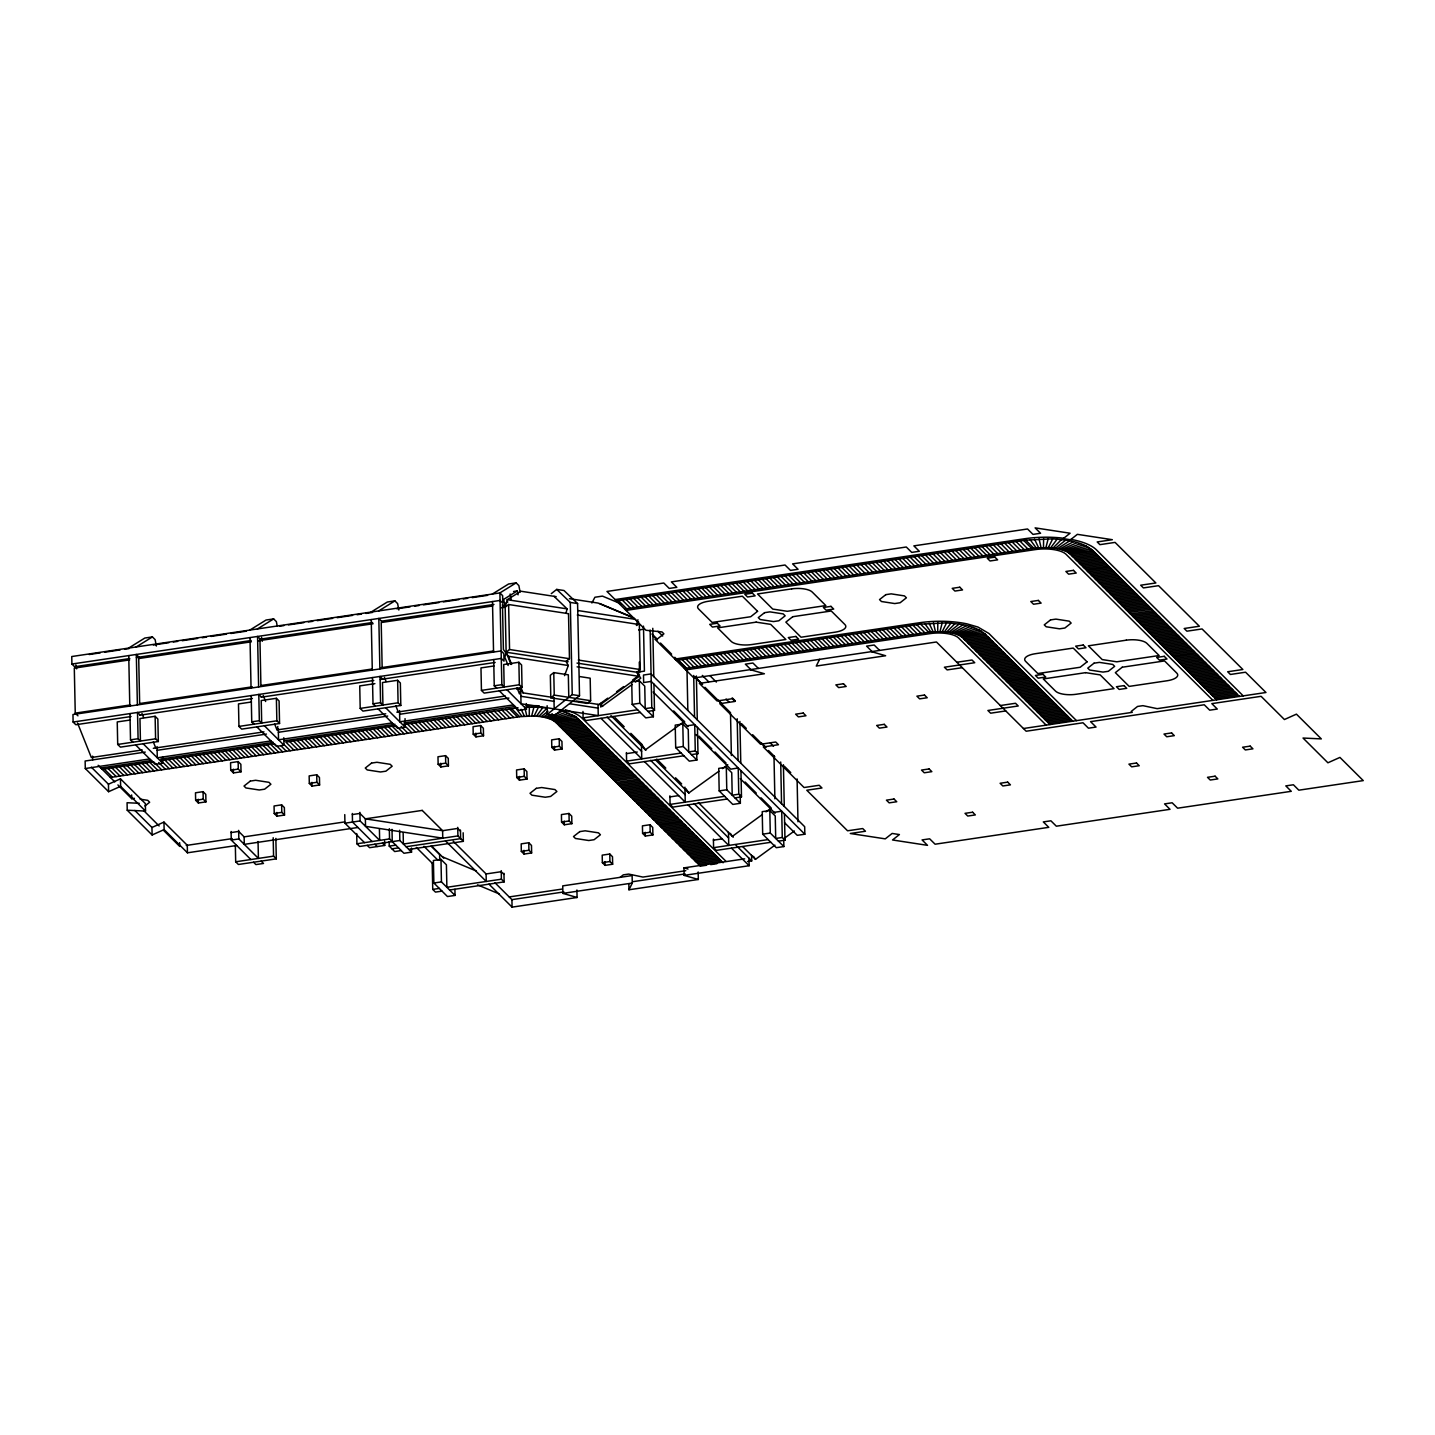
<?xml version="1.0" encoding="UTF-8"?>
<svg xmlns="http://www.w3.org/2000/svg" width="1435" height="1435" viewBox="0 0 1435 1435"><rect width="100%" height="100%" fill="white"/><g stroke="black" fill="none" stroke-linecap="round" stroke-linejoin="round"><path stroke-width="1.5" d="M529.246 715.922L529.354 707.15M937.701 631.543L937.826 622.79M1043.496 547.488L1043.604 538.735M277.816 726.523L276.991 729.949L274.569 723.85M518.089 594.843L517.335 590.915L503.685 599.364L505.174 607.22L506.125 652.225L504.887 657.374L508.133 665.499M531.703 715.904L533.91 707.15M939.997 631.543L942.203 622.772M1045.954 547.488L1048.16 538.735M556.188 596.655L520.887 591.238L507.219 599.704L505.174 607.22L501.389 607.776M566.108 612.637L567.13 608.888L554.036 596.332M636.423 625.373L637.947 619.741M564.511 675.652L568.314 665.499L566.018 661.409L569.462 658.701L568.511 613.696M110.387 777.465L519.596 716.675L534.143 715.975L538.448 707.258L547.201 707.993L538.86 716.37M698.181 871.978L698.325 879.476L628.96 889.772L632.279 883.063L632.117 875.565L562.735 885.879L562.897 893.377L577.085 897.485L576.924 889.987M819.582 659.347L816.282 666.055L885.646 655.741L871.458 651.633M684.441 668.531L928.696 632.243L942.275 631.597L946.58 622.88C959.818 623.956 974.455 625.23 985.092 634.037L1072.716 721.195M624.638 609.032L1033.846 548.242L1048.393 547.542L1052.698 538.842C1066.42 539.955 1081.595 541.282 1092.627 550.394L1239.427 696.441M591.902 603.005L594.897 597.247L602.467 596.117L621.014 603.866M636.817 625.499L638.647 621.965M536.511 716.137L542.861 707.581M944.499 631.759L950.849 623.185M1050.761 547.722L1057.111 539.147M946.687 631.974L955.028 623.597M1053.111 547.955L1061.452 539.578M144.935 805.968L149.653 802.255L147.733 800.335L140.128 799.169M568.439 613.678L508.618 604.512L505.174 607.22L502.465 604.512L503.398 649.517L508.421 656.315L511.649 664.441M551.273 593.677L556.708 589.408L563.991 590.52L577.587 603.561L579.525 695.742L554.592 715.401L547.309 714.271L547.13 705.715M510.986 664.405L506.125 652.225L509.551 649.517L569.372 658.683M568.798 697.338L568.332 674.827L553.767 672.602L550.34 675.311L550.807 697.805L587.202 703.401L590.646 700.693L590.18 678.181L579.776 676.585M550.807 697.805L554.251 695.096L590.646 700.693M534.143 715.975L541.139 716.657L548.009 711.24M547.309 714.271L572.242 694.63L579.525 695.742M577.014 663.096L636.853 672.262L640.279 669.553L639.346 624.548L577.3 615.041M620.153 877.341L623.292 874.866L628.656 874.076L642.934 877.072L685.804 870.704M942.275 631.597L948.822 632.243L959.118 624.117M1048.393 547.542L1055.389 548.242L1065.703 540.116M600.745 707.078L600.655 703.329L607.74 698.163M616.584 691.724L623.651 686.576M632.494 680.118L639.562 674.97M643.49 626.126L644.423 671.132L636.853 672.262L639.149 676.369L600.243 704.711L575.973 700.998M631.938 684.639L601.875 706.558L599.902 703.581M635.472 682.073L640.763 678.199L636.853 672.262M684.28 721.464L645.373 749.823L641.445 743.886L630.844 733.339M655.418 759.815L688.764 792.981L718.935 771.187M722.469 768.604L727.778 764.729M762.433 814.452L732.37 836.354L730.397 833.394M765.967 811.869L771.277 808.013M742.774 846.704L755.474 859.35L774.918 845.161M783.761 838.722L794.38 830.991M543.291 717.052L548.493 713.715M1057.541 548.636L1069.685 540.851M950.831 632.602L962.975 624.817M128.594 648.1L144.827 638.037L152.397 636.925L155.124 639.615L156.343 646.037M136.164 646.97L152.397 636.925M249.833 630.073L266.067 620.028L273.654 618.916L276.363 621.606L277.188 625.893M257.403 628.96L273.654 618.916M371.091 612.063L387.324 602.018L394.894 600.888L397.621 603.597L398.84 610.018M378.661 610.951L394.894 600.888M492.331 594.054L508.564 584.009L516.152 582.879L518.86 585.588L520.08 591.991M516.152 582.879L499.9 592.924L71.75 656.53L71.911 664.028L74.62 666.737L129.796 658.539M504.42 604.117L507.846 602M545.354 717.5L552.314 713.787M1059.604 549.067L1073.524 541.677M952.75 633.014L966.67 625.624M120.468 778.828L120.63 786.326L108.612 791.707L108.45 784.21L120.468 778.828L145.365 803.582L145.527 811.08L127.231 810.219L127.069 802.721L139.267 803.295M163.967 822.094L164.128 829.591L152.11 834.973L151.949 827.475L163.967 822.094L187.285 845.287L187.447 852.803L236.703 845.484M541.139 716.657L547.327 717.984L562.933 711.007L575.65 716.585L723.096 862.776M1055.389 548.242L1061.577 549.569L1077.183 542.591M948.822 632.243L954.598 633.481L970.203 626.503M549.103 718.576L566.215 712.101M1063.335 550.161L1080.465 543.686M956.248 634.037L973.361 627.561M1064.985 550.789L1083.533 544.852M550.735 719.204L569.282 713.267M957.773 634.629L976.32 628.691M1061.577 549.569L1066.528 551.453L1086.367 546.089M547.327 717.984L552.278 719.886L572.117 714.522M954.598 633.481L959.208 635.239L979.065 629.893M1067.784 552.206L1088.717 547.47M553.533 720.621L574.466 715.904M960.392 635.938L981.325 631.221M1068.914 552.977L1090.797 548.905M961.432 636.656L983.334 632.602M554.663 721.392L576.547 717.339M89.185 654.521L100.253 652.871M104.665 652.225L120.163 649.911M124.594 649.266L129.024 648.602M153.366 644.997L168.864 642.683M173.294 642.037L177.725 641.373M182.155 640.71L197.635 638.414M202.066 637.75L206.496 637.104M210.927 636.44L226.425 634.144M230.838 633.481L246.336 631.185M279.538 626.252L283.969 625.588M288.399 624.925L303.897 622.629M308.328 621.965L312.74 621.319M317.171 620.655L332.669 618.359M337.099 617.696L352.597 615.4M357.028 614.736L361.441 614.072M365.871 613.427L372.508 612.44M396.867 608.817L410.141 606.844M414.572 606.18L419.002 605.534M423.433 604.87L438.931 602.574M443.343 601.911L458.841 599.615M463.272 598.951L467.702 598.287M472.133 597.642L487.613 595.328M513.551 591.489L517.335 590.915M71.911 664.028L500.062 600.44L502.788 603.13L502.627 595.633L499.9 592.924L501.837 684.674L504.187 687.024L503.721 664.513L518.878 662.27L521.587 664.979L522.053 687.473L484.169 693.105L481.442 690.396L480.976 667.903L493.963 665.966M136.415 657.553L251.179 640.512M260.022 639.203L372.58 622.485M381.405 621.176L493.963 604.44M129.634 659.903L74.297 668.118L75.248 713.123L77.956 715.832M138.495 658.575L251.376 641.804M258.031 640.817L373.136 623.723M381.979 622.413L492.671 605.965M615.113 599.579L1024.339 538.789A56.36 20.467 -1.2 0 1 1060.555 537.892L1063.658 538.286M616.476 600.924L1025.702 540.134L1052.698 538.842M626.001 610.395L1035.209 549.605A24.162 8.771 -1.2 0 1 1066.097 554.341L1212.916 700.37M1066.528 551.453L1069.882 553.767L1092.627 550.394M1070.618 554.502L1093.344 551.13M1071.981 555.847L1094.708 552.475M1073.344 557.21L1096.071 553.82M1074.689 558.556L1097.434 555.184M1076.053 559.901L1098.779 556.529M1077.416 561.264L1100.143 557.892M1078.779 562.61L1101.506 559.237M75.248 713.123L130.585 704.908M139.428 703.581L252.327 686.809M261.188 685.5L371.862 669.051M380.723 667.741L493.604 650.97M1080.124 563.973L1102.869 560.583M638.629 629.965L644.315 629.122M1081.488 565.318L1104.233 561.946M1082.851 566.664L1105.578 563.291M1084.214 568.027L1106.941 564.637M1085.578 569.372L1108.304 566M1086.833 570.628L1109.56 567.255M73.113 722.038L501.281 658.432L504.008 661.14L503.846 653.625L501.12 650.934L72.97 714.522L73.113 722.038L75.84 724.729L131.016 716.531M1088.196 571.973L1110.923 568.601M1089.542 573.336L1112.286 569.964M139.841 715.222L252.399 698.504M261.224 697.195L373.782 680.477M380.401 679.49L495.165 662.45M1090.905 574.682L1113.65 571.309M1092.268 576.045L1114.995 572.655M130.226 720.011L117.239 721.931L117.706 744.442L120.432 747.133L158.316 741.518L157.85 719.007L155.124 716.298L139.966 718.558L140.433 741.052L138.083 738.72L137.527 712.46L140.253 715.168M251.466 701.984L238.479 703.921L238.945 726.415L241.672 729.124L279.556 723.491L279.09 700.998L276.381 698.289L261.224 700.549L261.69 723.043L259.34 720.711L258.784 694.45L261.511 697.159M374.894 683.652L359.737 685.912L360.203 708.406L362.929 711.114L400.813 705.482L400.347 682.988L397.621 680.28L382.463 682.54L382.93 705.033L380.58 702.684L380.024 676.441L382.75 679.15M1093.631 577.39L1116.358 574.018M1094.995 578.736L1117.721 575.363M1096.34 580.099L1119.085 576.709M1097.703 581.444L1120.448 578.072M1099.067 582.807L1121.793 579.417M1100.43 584.153L1123.157 580.78M1101.793 585.498L1124.52 582.126M1103.138 586.861L1125.883 583.471M1104.502 588.207L1127.228 584.834M1105.865 589.552L1128.592 586.18M1107.228 590.915L1129.955 587.543M1108.573 592.26L1131.318 588.888M1109.937 593.624L1132.681 590.233M129.957 713.59L130.513 739.85L138.083 738.72M251.197 695.58L251.753 721.823L259.34 720.711M372.454 677.571L373.01 703.814L380.58 702.684M493.694 659.562L494.25 685.804L501.837 684.674M674.934 659.078L919.189 622.79A54.494 19.803 -1.2 0 1 967.082 623.902L977.935 627.041L988.876 633.463L1076.501 720.639M1111.3 594.969L1134.027 591.597M676.298 660.423L920.553 624.135L946.58 622.88M1112.663 596.314L1135.39 592.942M117.706 744.442L155.59 738.81L158.316 741.518M238.945 726.415L276.847 720.8L279.556 723.491M360.203 708.406L398.087 702.791L400.813 705.482M481.442 690.396L519.344 684.764L522.053 687.473M1114.026 597.678L1136.753 594.287M1115.372 599.023L1138.116 595.651M516.923 689.338L520.708 688.782L523.004 692.872L553.91 697.607M1116.735 600.368L1139.48 596.996M1118.098 601.731L1140.825 598.359M1119.461 603.077L1142.188 599.704M1120.807 604.44L1143.552 601.05M142.244 749.967L91.338 757.519L77.544 723.007M153.312 748.317L263.986 731.868M277.278 729.895L385.746 713.787M396.813 712.155L505.281 696.029M685.804 669.894L930.059 633.606A22.296 8.09 -1.2 0 1 949.647 634.055L951.997 634.647A22.296 8.09 -1.2 0 1 958.562 637.965L1046.187 725.141M1122.17 605.785L1144.915 602.413M145.258 752.083L85.131 761.016L85.293 768.514L108.612 791.707M157.132 750.308L266.426 734.074M278.372 732.298L387.683 716.065M399.63 714.289L508.923 698.056M1123.533 607.131L1146.26 603.758M647.92 711.347L654.486 710.379L651.777 707.67L645.212 708.639L644.745 686.145L639.31 680.728L631.723 681.858L632.189 704.37L645.786 717.877L653.373 716.765L653.23 710.612M1124.897 608.494L1147.623 605.122M1126.26 609.839L1148.987 606.467M1127.605 611.202L1150.35 607.812M959.208 635.239L962.347 637.409L985.092 634.037M1128.968 612.548L1151.713 609.175M85.293 768.514L149.706 758.936M270.964 740.926L157.294 757.806L157.043 746.559M392.203 722.917L278.534 739.796L278.3 728.55M513.461 704.908L399.773 721.787L399.54 710.54M963.71 638.754L986.437 635.382M1130.421 614.001L1153.166 610.61M100.863 767.994L151.751 760.442M160.594 759.115L273.403 742.361M284.471 740.729L395.055 724.298M403.917 722.971L510.089 707.204A56.36 20.467 -1.2 0 1 515.38 706.522M965.073 640.118L987.8 636.745M1131.784 615.346L1154.529 611.974M102.226 769.339L153.509 761.734L161.671 769.842M518.017 707.76L403.594 724.585L411.755 732.693M966.437 641.463L989.163 638.091M1133.148 616.691L1155.875 613.319M967.782 642.826L990.527 639.436M1134.511 618.054L1157.238 614.682M162.585 756.801L162.729 763.223L155.141 764.353L135.572 744.891M283.807 737.716L283.969 745.213L276.399 746.343L256.829 726.881M405.047 718.63L405.226 727.204L397.639 728.334L378.069 708.872M526.358 703.563L526.466 709.195L518.896 710.307L499.326 690.845M969.145 644.172L991.89 640.799M1135.874 619.4L1158.601 616.028M970.508 645.517L993.235 642.145M1137.22 620.763L1159.964 617.373M971.872 646.88L994.599 643.49M1138.583 622.108L1161.31 618.736M973.235 648.225L995.962 644.853M1139.946 623.454L1162.673 620.081M974.58 649.571L997.325 646.198M1141.309 624.817L1164.036 621.445M975.944 650.934L998.688 647.562M1142.655 626.162L1165.399 622.79M238.138 761.59L230.569 762.72L230.73 770.218L233.439 772.927L241.026 771.797L240.865 764.299L238.138 761.59L238.3 769.088L241.026 771.797M480.635 725.572L473.066 726.684L473.227 734.2L475.936 736.89L483.523 735.778L483.362 728.262L480.635 725.572L480.797 733.07L483.523 735.778M977.307 652.279L1000.034 648.907M1144.018 627.525L1166.763 624.135M632.189 704.37L639.777 703.24L653.373 716.765M978.67 653.642L1001.397 650.252M1145.381 628.871L1168.108 625.499M980.015 654.988L1002.76 651.616M1146.744 630.216L1169.471 626.844M981.379 656.333L1004.123 652.961M1148.108 631.579L1170.834 628.189M982.742 657.696L1005.469 654.306M1149.453 632.925L1172.198 629.552M230.73 770.218L238.3 769.088M473.227 734.2L480.797 733.07M582.969 711.437L583.094 717.877L637.624 709.769M956.858 662.252L971.997 660.01L974.724 662.719L944.409 667.221L947.136 669.912L962.293 667.67M552.278 719.886L555.632 722.2L578.377 718.827M984.105 659.042L1006.832 655.669M1150.816 634.27L1173.561 630.898M556.367 722.917L579.094 719.545M985.468 660.405L1008.195 657.015M1152.179 635.633L1174.906 632.261M557.731 724.28L580.457 720.89M640.351 712.477L585.821 720.567L583.094 717.877M986.814 661.75L1009.558 658.378M1153.543 636.979L1176.269 633.606M559.094 725.626L581.821 722.253M988.177 663.096L1010.922 659.723M1154.888 638.342L1177.633 634.952M560.439 726.971L583.184 723.599M989.54 664.459L1012.267 661.069M1156.251 639.687L1178.996 636.315M561.803 728.334L584.529 724.944M990.903 665.804L1013.63 662.432M1157.614 641.032L1180.341 637.66M563.166 729.68L585.893 726.307M992.267 667.149L1014.993 663.777M1158.978 642.396L1181.705 639.005M564.529 731.043L587.256 727.653M993.612 668.513L1016.357 665.14M1160.341 643.741L1183.068 640.369M565.874 732.388L588.619 729.016M994.975 669.858L1017.702 666.486M1161.686 645.104L1184.431 641.714M567.238 733.733L589.982 730.361M117.903 784.927L131.733 798.703L134.424 798.308M996.338 671.221L1019.065 667.831M1163.05 646.45L1185.794 643.077M568.601 735.097L591.328 731.707M997.702 672.567L1020.428 669.194M1164.413 647.795L1187.14 644.423M569.964 736.442L592.691 733.07M203.053 791.672L195.483 792.802L195.644 800.3L198.353 802.99L205.94 801.878L205.779 794.38L203.053 791.672L203.214 799.169L205.94 801.878M316.722 774.774L309.153 775.904L309.314 783.402L312.023 786.111L319.61 784.981L319.449 777.483L316.722 774.774L316.884 782.29L319.61 784.981M445.55 755.653L437.98 756.765L438.141 764.263L440.85 766.972L448.438 765.842L448.276 758.344L445.55 755.653L445.711 763.151L448.438 765.842M559.219 738.756L551.65 739.886L551.811 747.384L554.52 750.092L562.107 748.962L561.946 741.465L559.219 738.756L559.381 746.254L562.107 748.962M999.047 673.912L1021.792 670.54M1165.776 649.158L1188.503 645.768M571.327 737.787L594.054 734.415M1000.41 675.275L1023.155 671.885M1167.139 650.503L1189.866 647.131M572.583 739.043L595.31 735.671M573.946 740.406L596.673 737.034M691.437 754.613L697.984 753.644L695.275 750.935L688.71 751.922L688.244 729.41L682.809 724.011L675.221 725.123L675.688 747.635L689.284 761.16L696.872 760.03L696.692 751.85M1001.774 676.62L1024.5 673.248M1168.485 651.849L1191.229 648.476M575.292 741.751L598.036 738.379M1003.137 677.984L1025.864 674.593M1169.848 653.212L1192.575 649.84M687.15 725.805L694.719 724.693L695.275 750.935M1004.5 679.329L1027.227 675.957M1171.211 654.557L1193.938 651.185M576.655 743.115L599.399 739.725M195.644 800.3L203.214 799.169M309.314 783.402L316.884 782.29M438.141 764.263L445.711 763.151M551.811 747.384L559.381 746.254M1005.845 680.674L1028.59 677.302M1172.574 655.921L1195.301 652.53M578.018 744.46L600.745 741.088M1007.119 681.93L1029.846 678.558M1173.83 657.176L1196.557 653.786M579.381 745.805L602.108 742.433M1008.464 683.293L1031.209 679.903M1175.193 658.521L1197.92 655.149M580.745 747.169L603.471 743.778M1009.827 684.639L1032.572 681.266M1176.556 659.867L1199.283 656.495M582.09 748.514L604.835 745.142M1011.191 685.984L1033.918 682.612M1177.902 661.23L1200.647 657.84M583.453 749.859L606.198 746.487M1012.554 687.347L1035.281 683.957M1179.265 662.575L1202.01 659.203M584.816 751.222L607.543 747.85M1013.917 688.692L1036.644 685.32M1180.628 663.921L1203.355 660.548M586.18 752.568L608.906 749.196M1015.262 690.056L1038.007 686.665M1181.992 665.284L1204.718 661.912M587.543 753.931L610.27 750.541M1016.626 691.401L1039.37 688.029M1183.337 666.629L1206.082 663.257M588.888 755.276L611.633 751.904M1017.989 692.746L1040.716 689.374M1184.7 667.992L1207.445 664.602M590.251 756.622L612.978 753.249M1019.352 694.109L1042.079 690.719M1186.063 669.338L1208.79 665.966M591.615 757.985L614.341 754.595M281.637 804.856L274.067 805.986L274.228 813.484L276.937 816.192L284.525 815.062L284.363 807.564L281.637 804.856L281.798 812.353L284.525 815.062M524.134 768.837L516.564 769.967L516.726 777.465L519.434 780.174L527.022 779.044L526.86 771.546L524.134 768.837L524.295 776.335L527.022 779.044M626.449 753.644L637.266 752.03M1020.698 695.455L1043.442 692.083M1187.427 670.683L1210.153 667.311M592.978 759.33L615.705 755.958M675.688 747.635L683.275 746.505L696.872 760.03M1022.061 696.8L1044.806 693.428M1188.79 672.046L1211.517 668.656M594.323 760.693L617.068 757.303M1023.424 698.163L1046.151 694.791M1190.135 673.392L1212.88 670.019M595.686 762.039L618.431 758.667M1024.787 699.509L1047.514 696.136M1191.498 674.755L1214.243 671.365M597.05 763.384L619.776 760.012M1026.151 700.872L1048.877 697.482M1192.862 676.1L1215.588 672.728M598.413 764.747L621.14 761.357M274.228 813.484L281.798 812.353M516.726 777.465L524.295 776.335M626.413 752.568L626.593 761.142L681.123 753.034M1000.356 705.536L1015.514 703.276L1018.222 705.984L987.908 710.486L990.634 713.195L1005.792 710.935M1027.496 702.217L1050.241 698.845M1194.225 677.446L1216.952 674.073M599.776 766.093L622.503 762.72M1028.859 703.563L1051.604 700.19M1195.57 678.809L1218.315 675.419M601.121 767.438L623.866 764.066M683.849 755.743L629.319 763.85L626.593 761.142M1030.222 704.926L1052.949 701.536M1196.933 680.154L1219.678 676.782M602.485 768.801L625.23 765.429M1031.586 706.271L1054.312 702.899M1198.297 681.499L1221.024 678.127M603.848 770.147L626.575 766.774M1032.949 707.634L1055.676 704.244M1199.66 682.863L1222.387 679.49M605.211 771.51L627.938 768.12M1034.294 708.98L1057.039 705.607M1201.023 684.208L1223.75 680.836M606.557 772.855L629.301 769.483M1035.657 710.325L1058.402 706.953M1202.369 685.571L1225.113 682.181M607.92 774.2L630.665 770.828M1037.021 711.688L1059.747 708.298M1203.732 686.917L1226.477 683.544M609.283 775.564L632.01 772.173M231.107 832.569L238.694 831.439L244.129 836.856L244.291 844.354L357.961 827.475M352.364 814.56L359.934 813.43L365.369 818.847L442.608 830.686L457.765 828.425L460.474 831.134M1038.384 713.034L1061.111 709.661M1205.095 688.262L1227.822 684.89M610.646 776.909L633.373 773.537M1039.729 714.379L1062.474 711.007M1206.458 689.625L1229.185 686.235M612.01 778.254L634.736 774.882M1041.092 715.742L1063.837 712.37M1207.822 690.97L1230.548 687.598M613.355 779.618L636.1 776.245M1042.456 717.087L1065.183 713.715M1209.167 692.316L1231.912 688.943M614.718 780.963L637.463 777.591M186.263 845.448L232.273 838.614M244.129 836.856L344.687 821.914M1043.819 718.451L1066.546 715.06M1210.53 693.679L1233.275 690.307M616.171 782.416L638.916 779.044M231.089 831.493L231.268 840.067L238.838 838.937L258.408 858.399L258.049 841.538M344.759 814.614L344.938 823.188L360.095 820.928L379.665 840.39L379.414 829.143M734.935 797.896L741.482 796.909L738.774 794.201L732.209 795.187L731.742 772.676L726.307 767.277L718.72 768.389L719.186 790.9L732.783 804.425L740.37 803.295L740.191 795.116M1045.182 719.796L1067.909 716.424M1211.893 695.024L1234.62 691.652M617.534 783.761L640.279 780.389M1046.528 721.141L1069.272 717.769M1213.257 696.388L1235.983 692.997M618.898 785.124L641.624 781.752M1047.891 722.505L1070.636 719.114M1214.602 697.733L1237.347 694.361M620.261 786.47L642.988 783.097M1049.254 723.85L1071.981 720.478M1215.965 699.078L1238.71 695.706M621.624 787.833L644.351 784.443M1023.46 728.514L1132.233 712.352L1131.264 711.401L1137.542 706.45L1142.906 705.661L1157.184 708.657L1265.957 692.495L1245.562 672.208L1230.405 674.468L1227.696 671.759L1242.853 669.499L1202.064 628.943L1186.906 631.185L1184.198 628.494L1199.355 626.234L1158.565 585.677L1143.408 587.919L1140.699 585.211L1155.857 582.969L1115.067 542.394L1099.91 544.654L1097.201 541.946L1112.34 539.703L1077.38 534.34L1070.51 539.757L1063.227 538.627L1070.097 533.228L1035.119 527.865L1040.554 533.264L1032.985 534.394L1027.55 528.977L913.88 545.874L919.315 551.273L911.727 552.403L906.292 547.004L792.622 563.883L798.057 569.282L790.488 570.413L785.053 565.013L671.383 581.892L676.818 587.31L669.23 588.422L663.795 583.023L606.969 591.453L645.983 630.27L661.983 631.92L663.903 633.84L657.625 638.79L654.934 639.185L693.966 678.002L936.463 641.983L1026.168 731.222L1083.012 722.774L1088.447 728.191L1096.035 727.061L1090.582 721.644L1204.252 704.764L1209.705 710.182L1217.275 709.051L1211.84 703.634L1261.096 696.316L1284.415 719.527L1296.433 714.146L1321.312 738.899L1303.034 738.038L1327.913 762.792L1339.931 757.411L1363.25 780.604L1298.836 790.183L1293.401 784.766L1285.814 785.896L1291.267 791.313L1177.597 808.192L1172.144 802.775L1164.574 803.905L1170.009 809.322L1056.339 826.201L1050.904 820.802L1043.317 821.914L1048.77 827.331L935.1 844.21L929.647 838.811L922.077 839.923L927.512 845.341L892.534 839.977L899.404 834.56L892.139 833.448L885.251 838.865L850.291 833.502L865.448 831.242L862.722 828.551L847.565 830.793L806.793 790.237L821.95 787.976L819.224 785.268L804.066 787.528L763.294 746.953L778.452 744.711L775.725 742.003L760.568 744.263L719.796 703.688L734.953 701.446L732.227 698.737L717.069 700.98L699.401 683.401L764.407 673.75L750.218 669.643M622.969 789.178L645.714 785.806M624.333 790.524L647.059 787.151M625.696 791.887L648.423 788.497M627.059 793.232L649.786 789.86M628.404 794.577L651.149 791.205M629.768 795.941L652.512 792.568M631.131 797.286L653.858 793.914M632.494 798.649L655.221 795.259M633.857 799.995L656.584 796.622M635.203 801.34L657.947 797.968M669.948 796.909L678.594 795.618M235.681 861.789L273.565 856.157L276.291 858.865L238.389 864.48L235.681 861.789L235.34 845.412M356.705 833.538L356.92 843.78L389.531 838.919L403.952 853.269L411.54 852.139L411.45 848.049M636.566 802.703L659.311 799.331M719.186 790.9L726.774 789.77L740.37 803.295M568.995 813.466L561.426 814.578L561.569 822.094L564.296 824.784L571.865 823.672L571.722 816.156L568.995 813.466L569.157 820.963L571.865 823.672M637.929 804.048L660.656 800.676M411.54 852.139L399.827 840.497L359.647 846.471L356.92 843.78M639.292 805.412L662.019 802.021M640.638 806.757L663.383 803.385M384.634 841.071L384.723 845.448L369.584 847.69L367.216 845.358M642.001 808.102L664.746 804.73M389.154 841.753L389.244 846.13L395.809 845.161M408.814 849.448L463.344 841.341L457.909 835.923L403.378 844.031L403.145 832.784M669.912 795.833L670.091 804.407L724.639 796.317M643.364 809.466L666.091 806.075M561.569 822.094L569.157 820.963M644.728 810.811L667.454 807.439M391.952 848.838L398.517 847.87M406.105 846.74L460.635 838.632L460.456 830.058M727.348 799.008L672.818 807.116L670.091 804.407M646.091 812.156L668.818 808.784M647.436 813.519L670.181 810.147M401.244 850.56L394.679 851.547L389.244 846.13M648.799 814.865L671.544 811.492M650.163 816.228L672.889 812.838M651.526 817.573L674.253 814.201M652.889 818.919L675.616 815.546M654.234 820.282L676.979 816.892M655.598 821.627L678.325 818.255M656.961 822.99L679.688 819.6M528.762 842.74L521.192 843.87L521.335 851.368L524.062 854.076L531.632 852.946L531.488 845.448L528.762 842.74L528.923 850.255L531.632 852.946M650.019 824.73L642.432 825.86L642.593 833.358L645.302 836.067L652.889 834.937L652.728 827.439L650.019 824.73L650.163 832.228L652.889 834.937M658.324 824.336L681.051 820.963M659.58 825.591L682.307 822.219M449.603 890.005L504.133 881.897L501.407 879.207L446.877 887.296L446.411 864.803L440.976 859.386L433.388 860.516L433.872 883.009L447.451 896.534L455.038 895.422L454.913 889.269M660.943 826.937L683.67 823.564M778.434 841.161L784.981 840.175L782.272 837.484L775.707 838.453L775.241 815.959L769.806 810.542L762.218 811.672L762.685 834.166L776.281 847.69L783.869 846.56L783.743 840.426M662.306 828.3L685.033 824.91M774.147 812.353L781.716 811.223L782.272 837.484M663.652 829.645L686.396 826.273M521.335 851.368L528.923 850.255M642.593 833.358L650.163 832.228M665.015 830.991L687.76 827.618M666.378 832.354L689.105 828.982M667.741 833.699L690.468 830.327M669.087 835.062L691.831 831.672M670.45 836.408L693.195 833.035M671.813 837.753L694.54 834.381M673.176 839.116L695.903 835.726M674.54 840.462L697.267 837.089M675.885 841.807L698.63 838.435M677.248 843.17L699.993 839.798M609.785 854.022L602.198 855.152L602.359 862.65L605.068 865.359L612.655 864.229L612.494 856.731L609.785 854.022L609.929 861.52L612.655 864.229M678.611 844.515L701.338 841.143M453.155 841.179L486.106 873.951L501.263 871.691L503.972 874.399M713.446 840.175L722.092 838.883M679.975 845.879L702.702 842.489M433.872 883.009L441.442 881.897L455.038 895.422M762.685 834.166L770.272 833.035L783.869 846.56M681.338 847.224L704.065 843.852M682.683 848.569L705.428 845.197M684.047 849.933L706.773 846.542M602.359 862.65L609.929 861.52M685.41 851.278L708.137 847.906M432.186 863.152L432.742 889.395L439.307 888.426M713.41 839.098L713.59 847.672L768.138 839.583M804.838 834.219L651.221 681.41L643.651 682.54L643.49 675.042L651.059 673.912L804.676 826.703L804.838 834.219L797.25 835.331L784.586 822.739M686.773 852.641L709.5 849.251M688.118 853.986L710.863 850.614M442.016 891.135L435.451 892.104L432.742 889.395M770.846 842.291L716.316 850.381L713.59 847.672M689.482 855.332L712.226 851.959M690.845 856.695L713.572 853.305M692.208 858.04L714.935 854.668M693.571 859.386L716.298 856.013M694.917 860.749L717.661 857.377M696.28 862.094L719.025 858.722M697.643 863.457L720.37 860.067M699.006 864.803L721.733 861.43M698.325 879.476L684.136 875.368L683.993 867.87L744.657 858.847M706.558 865.233L700.352 866.148L555.632 722.2M710.702 864.623L716.89 863.691M509.21 896.929L562.251 889.054M747.563 861.52L751.707 860.91L751.581 855.296M494.985 882.776L511.918 899.637L563.919 891.924M633.14 881.628L685.159 873.915M562.897 893.377L632.279 883.063M684.136 875.368L749.142 865.718L748.98 858.202M488.976 884.157L512.08 907.135L577.085 897.485M526.322 707.222L538.448 707.258M569.426 598.682L598.108 603.077L633.965 618.072M556.708 589.408L570.305 602.431L577.587 603.561M507.219 599.704L567.058 608.87M578.126 610.575L635.741 619.4M578.233 660.046L640.279 669.553M506.125 652.225L568.152 661.732M508.421 656.315L568.242 665.499M577.103 666.844L639.149 676.369M520.869 696.28L554.018 701.356M569.964 703.814L598.09 708.119M1070.94 539.399L1073.864 539.937A56.36 20.467 -1.2 0 1 1096.412 549.838L1243.212 695.867M559.273 710.092L562.933 711.007M683.993 867.87L688.047 869.036M599.704 603.543L631.579 616.871M442.446 856.856L476.312 871.009M477.496 884.839L499.416 894.005M1069.882 553.767L1216.701 699.814M1025.702 540.134L1033.846 548.242M1023.657 540.439L1031.819 548.547M1019.872 540.995L1028.034 549.121M1016.088 541.569L1024.249 549.677M1012.303 542.125L1020.446 550.233M1008.5 542.699L1016.662 550.807M1004.715 543.255L1012.877 551.363M1000.93 543.811L1009.092 551.937M997.146 544.385L1005.289 552.493M993.343 544.941L1001.504 553.049M989.558 545.497L997.72 553.623M985.773 546.071L993.935 554.179M981.988 546.627L990.132 554.735M978.473 547.148L986.616 555.273M974.67 547.722L982.831 555.829M970.885 548.278L979.047 556.385M967.1 548.834L975.262 556.959M963.315 549.408L971.459 557.515M959.531 549.964L967.674 558.072M955.728 550.538L963.889 558.645M951.943 551.094L960.105 559.202M948.158 551.65L956.32 559.776M944.374 552.224L952.517 560.332M940.571 552.78L948.732 560.888M936.786 553.336L944.947 561.462M933.001 553.91L941.163 562.018M929.216 554.466L937.36 562.592M925.414 555.04L933.575 563.148M921.629 555.596L929.79 563.704M917.844 556.152L926.005 564.278M914.059 556.726L922.203 564.834M910.256 557.282L918.418 565.39M906.472 557.838L914.633 565.964M902.687 558.412L910.848 566.52M898.902 558.968L907.046 567.094M895.117 559.542L903.261 567.65M891.314 560.098L899.476 568.206M887.53 560.654L895.691 568.78M962.347 637.409L1049.989 724.567M883.745 561.228L891.906 569.336M879.96 561.785L888.104 569.892M876.157 562.359L884.319 570.466M872.372 562.915L880.534 571.022M868.588 563.471L876.749 571.596M864.803 564.045L872.946 572.152M861 564.601L869.162 572.708M920.553 624.135L928.696 632.243M856.946 565.211L865.108 573.318M916.75 624.709L924.911 632.817M853.161 565.767L861.305 573.874M912.965 625.265L921.126 633.373M849.376 566.323L857.52 574.448M909.18 625.821L917.342 633.947M845.574 566.897L853.735 575.005M905.395 626.395L913.539 634.503M841.789 567.453L849.95 575.561M901.611 626.951L909.754 635.059M838.004 568.027L846.166 576.135M897.808 627.508L905.969 635.633M834.219 568.583L842.363 576.691M894.023 628.082L902.184 636.189M830.417 569.139L838.578 577.265M890.238 628.638L898.4 636.745M826.632 569.713L834.793 577.821M886.453 629.212L894.597 637.319M822.847 570.269L831.008 578.377M882.651 629.768L890.812 637.875M819.062 570.825L827.206 578.951M878.866 630.324L887.027 638.449M815.259 571.399L823.421 579.507M875.081 630.898L883.242 639.005M811.475 571.955L819.636 580.081M871.296 631.454L879.44 639.562M807.69 572.529L815.851 580.637M867.493 632.01L875.655 640.136M803.905 573.085L812.049 581.193M863.709 632.584L871.87 640.692M879.619 650.414L874.184 645.015L866.614 646.145L872.05 651.544M800.12 573.641L808.264 581.767M859.924 633.14L868.085 641.248M796.317 574.215L804.479 582.323M856.139 633.714L864.283 641.822M792.533 574.771L800.694 582.879M852.336 634.27L860.498 642.378M788.748 575.345L796.909 583.453M848.551 634.826L856.713 642.952M784.963 575.901L793.107 584.009M844.767 635.4L852.928 643.508M781.16 576.457L789.322 584.583M840.982 635.956L849.125 644.064M777.375 577.031L785.537 585.139M837.197 636.512L845.341 644.638M773.591 577.587L781.752 585.695M833.394 637.086L841.556 645.194M769.806 578.144L777.949 586.269M829.609 637.642L837.771 645.768M766.003 578.718L774.165 586.825M825.825 638.216L833.986 646.324M762.218 579.274L770.38 587.381M822.04 638.772L830.183 646.88M758.433 579.848L766.595 587.955M818.237 639.328L826.399 647.454M754.649 580.404L762.792 588.511M814.452 639.902L822.614 648.01M750.846 580.96L759.007 589.085M810.667 640.458L818.829 648.566M747.061 581.534L755.223 589.642M806.883 641.032L815.026 649.14M743.276 582.09L751.438 590.198M803.08 641.588L811.241 649.696M739.491 582.646L747.635 590.772M799.295 642.145L807.457 650.27M735.976 583.184L744.119 591.292M795.779 642.665L803.941 650.79M732.173 583.74L740.334 591.848M791.994 643.239L800.156 651.346M728.388 584.296L736.55 592.422M788.21 643.795L796.353 651.903M724.603 584.87L732.765 592.978M784.407 644.369L792.568 652.477M720.818 585.426L728.962 593.534M780.622 644.925L788.784 653.033M717.034 585.982L725.177 594.108M776.837 645.481L784.999 653.607M713.231 586.556L721.392 594.664M773.052 646.055L781.196 654.163M709.446 587.112L717.608 595.238M769.25 646.611L777.411 654.719M705.661 587.686L713.823 595.794M765.465 647.167L773.626 655.293M701.876 588.242L710.02 596.35M761.68 647.741L769.842 655.849M698.074 588.798L706.235 596.924M757.895 648.297L766.039 656.405M694.289 589.372L702.45 597.48M754.11 648.871L762.254 656.979M690.504 589.928L698.666 598.036M750.308 649.427L758.469 657.535M686.719 590.485L694.863 598.61M746.523 649.983L754.684 658.109M682.917 591.059L691.078 599.166M742.738 650.557L750.9 658.665M758.38 668.423L752.944 663.024L745.357 664.154L750.792 669.553M679.132 591.615L687.293 599.74M738.953 651.113L747.097 659.221M675.347 592.189L683.508 600.296M735.15 651.669L743.312 659.795M671.562 592.745L679.706 600.852M731.366 652.243L739.527 660.351M667.759 593.301L675.921 601.426M727.581 652.799L735.742 660.925M663.975 593.875L672.136 601.983M723.796 653.373L731.94 661.481M660.19 594.431L668.351 602.539M719.993 653.929L728.155 662.037M656.405 595.005L664.548 603.113M716.208 654.486L724.37 662.611M652.62 595.561L660.764 603.669M712.424 655.06L720.585 663.167M648.817 596.117L656.979 604.243M708.639 655.616L716.783 663.723M645.033 596.691L653.194 604.799M704.836 656.172L712.998 664.297M641.248 597.247L649.409 605.355M701.051 656.746L709.213 664.853M637.463 597.803L645.606 605.929M697.267 657.302L705.428 665.427M633.66 598.377L641.822 606.485M693.482 657.876L701.625 665.983M710.02 675.777L716.37 682.073M732.191 697.823L735.366 700.98M629.875 598.933L638.037 607.041M689.697 658.432L697.841 666.54M626.091 599.507L634.252 607.615M657.93 631.292L662.683 636.028M685.894 658.988L694.056 667.114M702.271 675.401L708.603 681.697M726.02 699.024L729.195 702.181M770.362 743.133L773.519 746.29M622.306 600.063L630.449 608.171M682.109 659.562L690.271 667.67M618.503 600.619L626.664 608.745M678.325 660.118L686.486 668.226M651.938 634.001L656.674 638.718M694.683 676.531L702.612 684.405M718.451 700.154L721.608 703.311M761.196 742.684L765.949 747.42M652.548 635.167L657.32 639.902M660.495 643.059L671.616 654.127M674.791 657.284L685.912 668.333M695.437 677.822L701.787 684.136M704.962 687.293L730.379 712.567M741.5 723.635L746.272 728.37M752.622 734.702L765.321 747.33M768.496 750.487L774.846 756.819M784.389 766.29L790.739 772.604M673.661 710.917L684.782 721.984M699.078 736.191L711.796 748.837M714.971 751.994L726.074 763.061M745.142 782.021L756.263 793.071M761.016 797.824L770.559 807.295M653.14 691.993L687.993 726.648M695.903 734.523L730.738 769.178L738.218 767.958L738.774 794.201M740.245 778.631L775.079 813.286M614.951 717.536L624.189 726.72M656.71 759.079L665.786 768.102M675.526 777.788L681.661 783.905M610.933 715.581L645.876 750.326M698.289 802.47L733.231 837.233M607.095 717.069L641.606 751.384M650.593 760.335L685.105 794.649M694.092 803.6L728.603 837.932M736.011 845.305L751.707 860.91M600.978 718.325L641.75 758.882L641.445 743.886M644.476 761.59L685.248 802.165L684.943 787.151M687.975 804.856L728.747 845.43L728.478 832.3M731.473 848.139L749.142 865.718M725.805 861.143L582.162 718.253A56.36 20.467 -1.2 0 0 565.533 709.841M506.896 689.733L526.466 709.195M494.25 685.804L496.6 688.154M511.452 708.567L519.596 716.675M509.407 708.854L517.569 716.98M505.622 709.428L513.784 717.536M501.837 709.984L509.999 718.092M498.053 710.54L506.196 718.666M494.25 711.114L502.411 719.222M490.465 711.67L498.627 719.796M486.68 712.244L494.842 720.352M482.895 712.8L491.039 720.908M479.093 713.356L487.254 721.482M475.308 713.93L483.469 722.038M381.531 621.14L378.822 618.449L379.88 668.943M471.523 714.486L479.685 722.594M467.738 715.043L475.882 723.168M464.223 715.581L472.366 723.688M460.42 716.137L468.581 724.245M456.635 716.693L464.796 724.818M452.85 717.267L461.012 725.375M449.065 717.823L457.209 725.931M445.281 718.397L453.424 726.505M441.478 718.953L449.639 727.061M437.693 719.509L445.854 727.635M433.908 720.083L442.07 728.191M430.123 720.639L438.267 728.747M426.321 721.195L434.482 729.321M422.536 721.769L430.697 729.877M418.751 722.325L426.912 730.433M414.966 722.899L423.11 731.007M411.163 723.455L419.325 731.563M407.379 724.011L415.54 732.137M385.656 707.742L405.226 727.204M401.154 726.487L407.953 733.249M404.168 733.823L396.006 725.697L285.87 742.074L294.014 750.182M373.01 703.814L375.36 706.163M392.221 726.271L400.383 734.379M388.437 726.827L396.598 734.935M384.652 727.401L392.795 735.509M380.867 727.958L389.011 736.065M377.064 728.514L385.226 736.639M373.279 729.088L381.441 737.195M369.495 729.644L377.656 737.751M365.71 730.2L373.853 738.325M361.907 730.774L370.069 738.881M358.122 731.33L366.284 739.456M354.337 731.904L362.499 740.012M260.291 639.167L257.565 636.458L258.623 686.952M350.553 732.46L358.696 740.568M346.75 733.016L354.911 741.142M342.696 733.626L350.857 741.734M338.911 734.182L347.055 742.308M445.478 840.892L486.25 881.449L486.106 873.951M335.126 734.756L343.27 742.864M331.324 735.312L339.485 743.42M327.539 735.886L335.7 743.994M323.754 736.442L331.915 744.55M431.271 845.735L443.738 858.148M431.558 846.506L439.343 854.255M319.969 736.998L328.113 745.124M316.166 737.572L324.328 745.68M423.917 846.255L437.944 860.211M312.382 738.128L320.543 746.236M308.597 738.684L316.758 746.81M416.347 847.385L431.917 862.883M304.812 739.258L312.956 747.366M301.009 739.814L309.171 747.922M297.224 740.388L305.386 748.496M293.44 740.944L301.601 749.052M289.655 741.5L297.798 749.626M283.43 743.976L290.229 750.738M264.399 725.751L283.969 745.213M382.374 843.098L384.723 845.448M281.009 745.895L286.444 751.312M282.659 751.868L274.498 743.76L161.097 760.604L169.258 768.712M251.753 721.823L254.103 724.173M372.078 841.52L352.508 822.058L352.328 813.484M374.804 844.228L377.154 846.56M270.713 744.317L278.856 752.442M266.91 744.891L275.072 752.998M344.938 823.188L364.508 842.65M263.125 745.447L271.287 753.554M259.34 746.003L267.502 754.128M255.556 746.577L263.699 754.684M251.753 747.133L259.914 755.24M247.968 747.689L256.13 755.814M244.183 748.263L252.345 756.371M240.398 748.819L248.542 756.945M236.596 749.393L244.757 757.501M232.811 749.949L240.972 758.057M139.034 657.176L136.325 654.468L137.383 704.962M229.026 750.505L237.188 758.631M225.241 751.079L233.385 759.187M221.725 751.599L229.869 759.707M217.923 752.155L226.084 760.281M214.138 752.729L222.299 760.837M210.353 753.285L218.515 761.393M206.568 753.841L214.712 761.967M202.783 754.415L210.927 762.523M198.981 754.971L207.142 763.079M195.196 755.545L203.357 763.653M191.411 756.101L199.573 764.209M187.626 756.658L195.77 764.783M183.823 757.232L191.985 765.339M180.039 757.788L188.2 765.895M176.254 758.344L184.415 766.469M172.469 758.918L180.613 767.025M168.666 759.474L176.828 767.582M164.881 760.048L173.043 768.155M143.159 743.76L162.729 763.223M261.134 861.108L263.484 863.457L255.896 864.57L253.547 862.238M158.675 762.523L165.456 769.286M130.513 739.85L132.863 742.182M231.268 840.067L250.838 859.529M149.724 762.29L157.886 770.398M145.94 762.846L154.101 770.972M142.155 763.42L150.298 771.528M138.37 763.976L146.514 772.102M134.567 764.55L142.729 772.658M130.782 765.106L138.944 773.214M126.997 765.662L135.159 773.788M123.213 766.236L131.356 774.344M119.41 766.792L127.572 774.9M115.625 767.366L123.787 775.474M111.84 767.922L120.002 776.03M108.055 768.478L116.199 776.604M104.253 769.052L112.414 777.16M120.63 786.326L145.527 811.08M164.128 829.591L187.447 852.803M98.154 765.285L114.818 781.878M143.769 810.667L159.142 825.968M163.393 830.201L179.716 846.417L179.626 842.668M91.356 767.187L108.45 784.21M134.836 810.452L151.949 827.475M127.231 810.219L152.11 834.973M1030.079 539.596L1036.213 547.955M924.768 623.615L930.902 631.974M515.829 708.029L521.963 716.388M753.518 856.372L755.474 859.35M685.93 788.64L688.872 793.089M600.655 703.329L602.628 706.289M1034.527 539.165L1038.617 547.722M929.073 623.203L933.145 631.759M521.102 709.303L524.367 716.155M520.582 686.791L523.004 692.872M517.066 687.831L519.488 693.93L520.708 688.782L521.031 703.778L598.251 715.617L598.018 704.37M384.454 677.41L386.087 681.464M395.809 705.841L398.248 711.939M263.215 695.419L265.636 701.518M141.957 713.428L143.59 717.5M153.312 741.859L155.751 747.958M1039.048 538.842L1041.039 547.56M933.414 622.898L935.423 631.597M524.797 707.258L526.788 715.975M510.125 594L511.255 599.902M261.565 637.355L262.3 641.284M75.894 664.943L76.647 668.853M797.089 778.936L797.986 821.789M783.402 764.712L784.281 806.434M784.443 813.932L784.981 840.175M780.694 762.003L781.555 803.726M773.985 755.94L774.882 798.811M769.806 810.542L770.272 833.035M739.904 721.446L740.783 763.151M740.944 770.667L741.482 796.909M737.195 718.738L738.056 760.46M730.487 712.675L731.384 755.527M726.307 767.277L726.774 789.77M696.37 675.975L697.284 719.886M697.446 727.384L697.984 753.644M693.697 675.472L694.558 717.177M686.988 669.41L687.831 710.128M682.809 724.011L683.275 746.505M652.782 628.315L653.786 676.62M653.947 684.118L654.486 710.379M650.145 630.001L651.777 707.67M645.23 832.318L645.302 836.067M639.292 662.109L639.526 672.836M639.31 680.728L639.777 703.24M628.835 884.157L628.96 889.772M604.996 861.61L605.068 865.359M570.305 602.431L572.242 694.63M564.224 821.035L564.296 824.784M553.767 672.602L554.251 695.096M553.946 697.607L554.179 708.854M554.448 746.343L554.52 750.092M523.99 850.327L524.062 854.076M518.878 662.27L519.344 684.764M519.362 776.425L519.434 780.174M508.618 604.512L509.551 649.517M511.918 899.637L512.08 907.135M503.954 873.323L504.133 881.897M501.228 870.632L501.407 879.207M492.492 601.552L493.55 652.046M475.864 733.142L475.936 736.89M463.164 832.766L463.344 841.341M457.729 827.349L457.909 835.923M440.778 763.223L440.85 766.972M440.976 859.386L441.442 881.897M439.612 854.525L439.72 860.139M397.621 680.28L398.087 702.791M399.63 830.273L399.827 840.497M392.006 829.358L392.257 841.627M389.333 828.695L389.531 838.919M381.208 622.521L382.158 667.526M371.235 619.561L372.293 670.073M359.916 812.353L360.095 820.928M311.951 782.362L312.023 786.111M276.381 698.289L276.847 720.8M276.865 812.443L276.937 816.192M275.861 838.399L276.291 858.865M273.188 837.735L273.565 856.157M259.968 640.53L260.901 685.535M249.995 637.588L251.053 688.082M238.658 830.381L238.838 838.937M233.367 769.178L233.439 772.927M198.281 799.241L198.353 802.99M155.124 716.298L155.59 738.81M138.711 658.557L139.661 703.563M128.737 655.598L129.796 706.092M131.661 794.954L131.733 798.703M92.629 756.137L92.719 759.886M526.304 705.733A56.36 20.467 -1.2 0 1 539.165 705.805M250.3 781.088L244.022 786.039L245.941 787.958L259.251 789.985L264.614 789.196L270.892 784.245L268.973 782.326L255.663 780.281L250.3 781.088M371.557 763.079L365.279 768.03L367.199 769.931L380.508 771.976L385.872 771.187L392.15 766.236L390.23 764.317L376.921 762.272L371.557 763.079M757.572 611.31L750.702 616.727L712.155 622.449L698.558 608.942A16.108 5.848 -1.2 0 1 708.28 601.283L742.379 596.207L757.572 611.31M536.295 788.335L530.017 793.286L531.937 795.187L545.264 797.232L550.609 796.443L556.888 791.492L554.968 789.573L541.659 787.528L536.295 788.335M764.55 612.673L758.272 617.624L760.191 619.525L773.501 621.57L778.864 620.781L785.142 615.83L783.223 613.911L769.913 611.866L764.55 612.673M792.73 616.709L785.86 622.126L801.035 637.23L835.134 632.171A16.108 5.848 -1.2 0 0 844.856 624.494L831.26 610.987L792.73 616.709M579.794 831.6L573.516 836.551L575.435 838.471L588.763 840.515L594.108 839.708L600.404 834.757L598.467 832.838L585.157 830.811L579.794 831.6M885.808 594.646L879.529 599.597L881.449 601.516L894.758 603.561L900.122 602.754L906.4 597.803L904.481 595.902L891.171 593.857L885.808 594.646M1050.546 619.902L1044.267 624.871L1046.187 626.772L1059.496 628.817L1064.86 628.028L1071.138 623.077L1069.218 621.158L1055.909 619.113L1050.546 619.902M1087.066 661.84L1080.196 667.257L1037.864 673.535L1025.63 661.374A16.108 5.848 -1.2 0 1 1035.352 653.714L1073.236 648.082L1087.066 661.84M1094.044 663.185L1087.766 668.136L1089.685 670.037L1103.013 672.082L1108.358 671.293L1114.654 666.342L1112.717 664.423L1099.407 662.378L1094.044 663.185M1122.224 667.221L1115.354 672.638L1129.184 686.396L1167.068 680.764A16.108 5.848 -1.2 0 0 1176.79 673.105L1164.556 660.925L1122.224 667.221M752.388 593.175L744.819 594.287L747.527 596.996L755.115 595.866L752.388 593.175M994.885 557.139L987.316 558.269L990.024 560.977L997.612 559.847L994.885 557.139M791.636 588.888L757.536 593.964L772.73 609.068L787.295 611.292L825.825 605.57L812.228 592.045A16.108 5.848 -1.2 0 0 791.636 588.888M717.303 623.238L709.733 624.368L712.442 627.077L720.029 625.947L717.303 623.238M830.973 606.359L823.403 607.489L826.112 610.198L833.699 609.068L830.973 606.359M959.8 587.22L952.23 588.35L954.939 591.059L962.526 589.928L959.8 587.22M1073.47 570.341L1065.9 571.471L1068.609 574.161L1076.196 573.049L1073.47 570.341M756.137 622.144L717.59 627.866L731.186 641.391A16.108 5.848 -1.2 0 0 751.779 644.548L785.878 639.472L770.703 624.368L756.137 622.144M795.887 636.44L788.317 637.57L791.026 640.261L798.613 639.149L795.887 636.44M1038.384 600.422L1030.814 601.534L1033.523 604.243L1041.11 603.113L1038.384 600.422M1083.246 645.033L1075.676 646.163L1078.385 648.871L1085.972 647.741L1083.246 645.033M1126.278 640.189L1088.394 645.822L1102.224 659.58L1116.789 661.804L1159.121 655.526L1146.87 643.346A16.108 5.848 -1.2 0 0 1126.278 640.189M843.475 683.76L835.887 684.89L838.614 687.598L846.184 686.468L843.475 683.76M1043.012 674.324L1035.442 675.454L1038.151 678.163L1045.738 677.033L1043.012 674.324M1164.269 656.315L1156.682 657.445L1159.408 660.136L1166.978 659.024L1164.269 656.315M803.241 713.051L795.654 714.182L798.38 716.89L805.95 715.76L803.241 713.051M924.481 695.042L916.911 696.172L919.62 698.863L927.207 697.751L924.481 695.042M1085.631 672.656L1043.299 678.952L1055.532 691.114A16.108 5.848 -1.2 0 0 1076.124 694.271L1114.026 688.639L1100.197 674.898L1085.631 672.656M1124.035 685.607L1116.448 686.737L1119.174 689.428L1126.744 688.316L1124.035 685.607M884.247 724.334L876.677 725.464L879.386 728.155L886.974 727.043L884.247 724.334M422.213 810.398L365.369 818.847L365.53 826.345L442.751 838.183L442.608 830.686L422.213 810.398M929.109 768.945L921.521 770.075L924.248 772.783L931.835 771.653L929.109 768.945M1171.606 732.926L1164.018 734.056L1166.745 736.765L1174.314 735.635L1171.606 732.926M894.023 799.026L886.435 800.156L889.162 802.865L896.749 801.734L894.023 799.026M1007.693 782.147L1000.123 783.277L1002.832 785.967L1010.419 784.855L1007.693 782.147M1136.52 763.007L1128.932 764.137L1131.659 766.828L1139.229 765.716L1136.52 763.007M1250.19 746.128L1242.602 747.24L1245.329 749.949L1252.916 748.819L1250.19 746.128M972.607 812.228L965.038 813.34L967.746 816.049L975.334 814.919L972.607 812.228M1215.104 776.192L1207.517 777.322L1210.243 780.03L1217.831 778.9L1215.104 776.192"/></g></svg>
